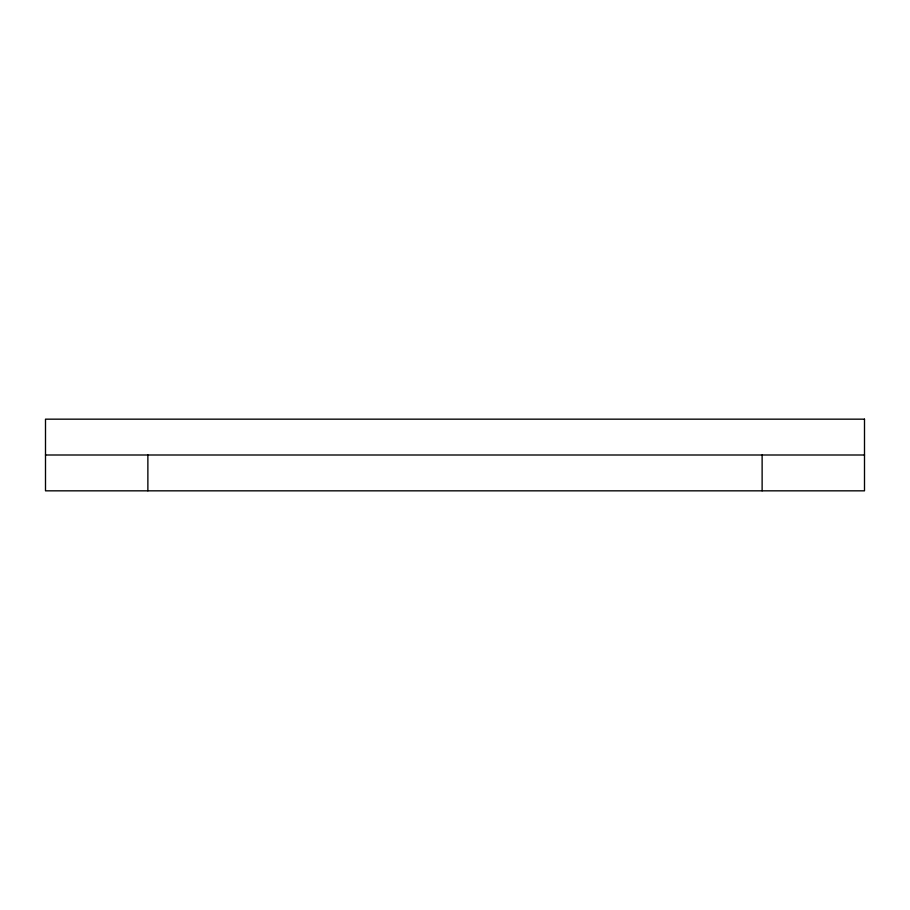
<?xml version="1.0" encoding="UTF-8"?>
<svg xmlns="http://www.w3.org/2000/svg" width="910" height="910" viewBox="0 0 910 910"><rect width="100%" height="100%" fill="white"/><g stroke="black" fill="none" stroke-linecap="round" stroke-linejoin="round"><path stroke-width="1.36" d="M45.5 455L864.5 455M762.125 455L762.125 490.831M147.875 455L147.875 490.831M864.5 419.169L45.5 419.169L45.5 490.831L864.5 490.831L864.5 419.169"/></g></svg>
